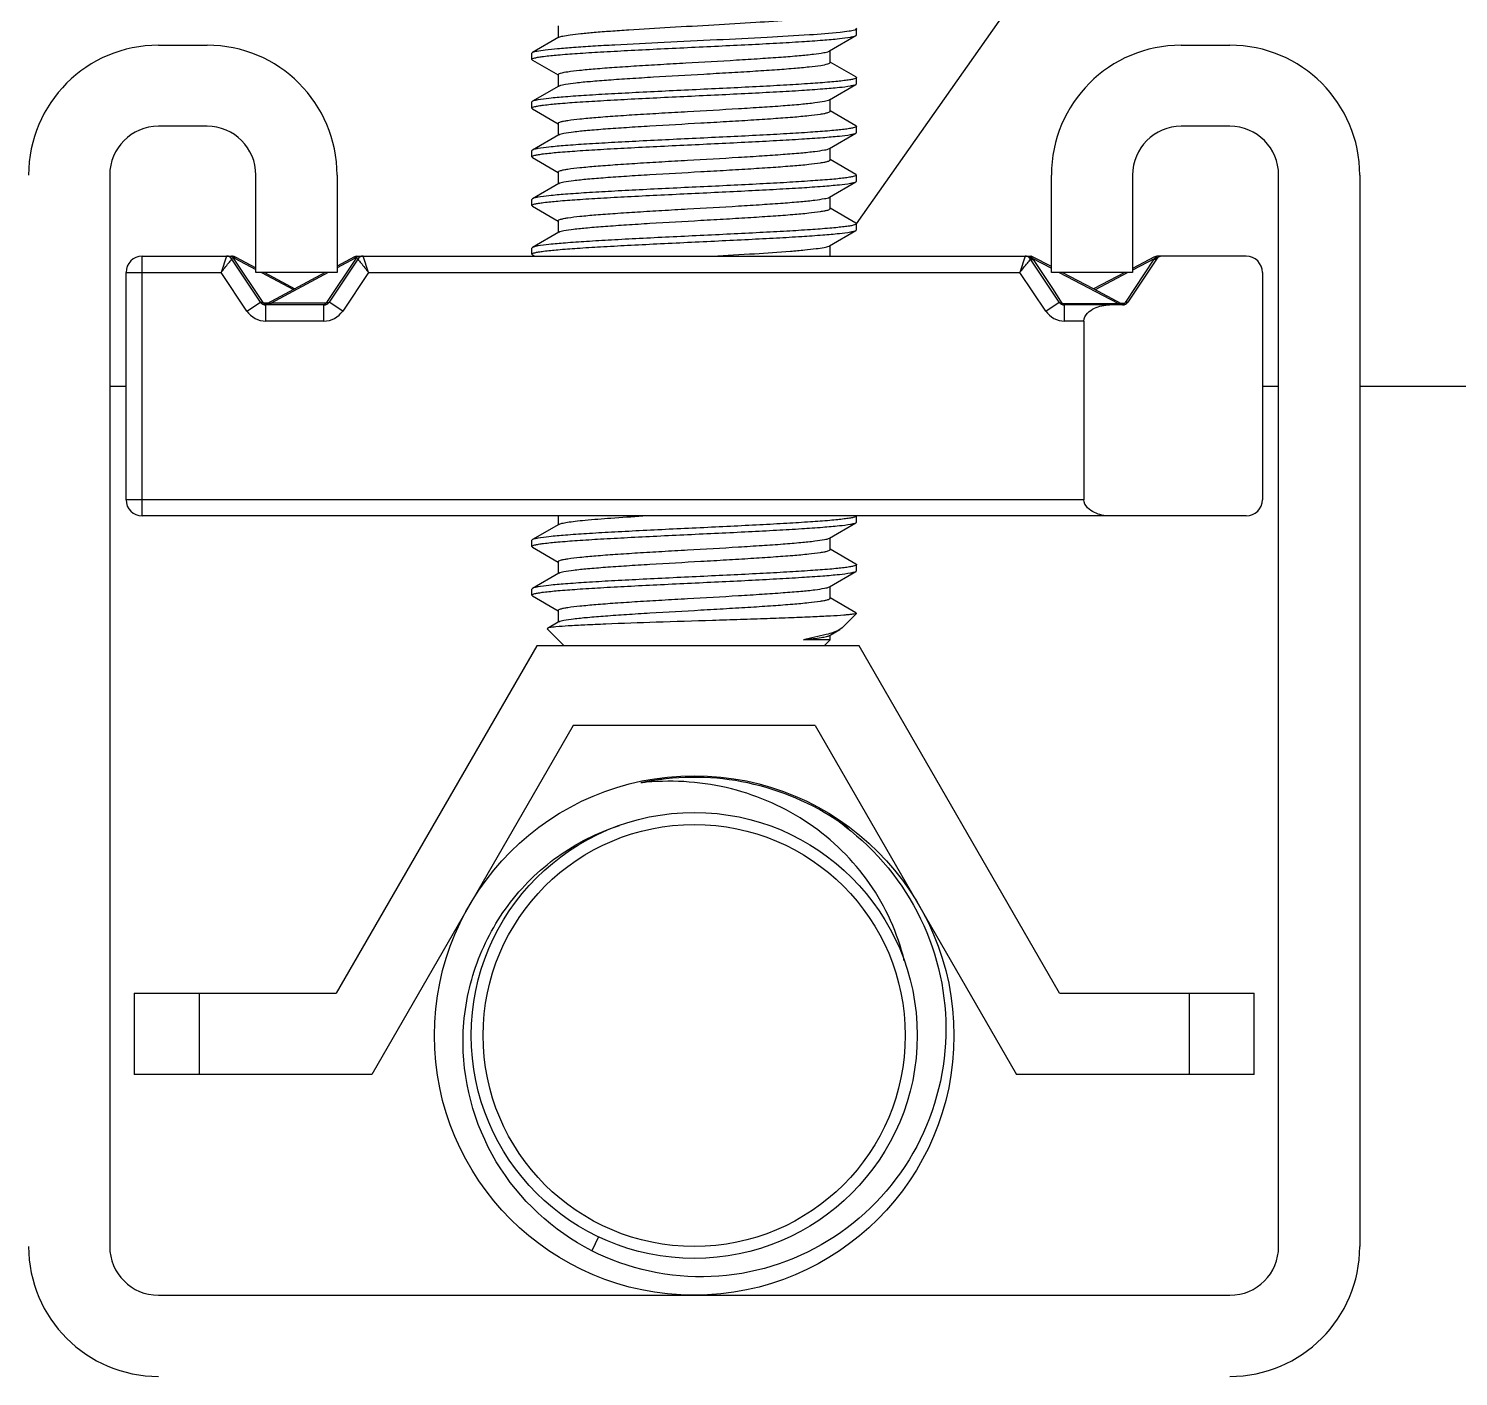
# Model space of a CAD drawing. Extents: x 69728788 to 150676229, y 20333219 to 43663798.
# Drawn here: x 75263848.4 to 75264216.7, y 20698937.3 to 20699284.5 of the extents above; entities that cross this region are included whole.
import ezdxf

# ---------------------------------------------------------------- set-up
doc = ezdxf.new("R2010")
doc.units = 0
doc.header["$LTSCALE"] = 1000
doc.header["$MEASUREMENT"] = 0
doc.layers.get('0').update_dxf_attribs({"linetype": 'CONTINUOUS'})
doc.dimstyles.get("Standard").update_dxf_attribs({"dimtxt": 0.18, "dimasz": 0.18, "dimexe": 0.18, "dimexo": 0.0625, "dimgap": 0.09, "dimtad": 0, "dimtih": 1, "dimtoh": 1, "dimdec": 4, "dimzin": 0, "dimdsep": 46, "dimtxsty": 'Standard', "dimcen": 0.09, "dimadec": 0, "dimazin": 0, "dimtfac": 1, "dimtdec": 4, "dimtofl": 0, "dimtmove": 0, "dimatfit": 3, "dimfxl": 1, "dimtolj": 1, "dimtzin": 0, "dimarcsym": 0})

# ---------------------------------------------------------------- blocks, each defined once
blk = doc.blocks.new('gfhhrryyfd')
at = {"linetype": 'Continuous'}
for p, q in [((3695039.4, -1750893.02), (3695039.4, -1750896.05)), ((3695116.12, -1750893.63), (3695116.26, -1750893.79)), ((3695039.57, -1750895.96), (3695032.77, -1750899.9)), ((3695109.32, -1750899.48), (3695116.12, -1750895.53)), ((3695116.12, -1750895.53), (3695116.26, -1750895.36)), ((3695116.26, -1750895.36), (3695116.26, -1750893.79)), ((3695116.26, -1750895.36), (3695116.26, -1750893.79)), ((3694936.45, -1750897.97), (3694948.99, -1750897.97)), ((3695032.77, -1750899.9), (3695032.63, -1750900.06)), ((3695032.63, -1750901.63), (3695032.63, -1750900.06)), ((3695109.23, -1750899.53), (3695109.32, -1750899.48)), ((3695109.49, -1750902.42), (3695109.49, -1750899.39)), ((3695199.9, -1750897.97), (3695212.44, -1750897.97)), ((3695032.77, -1750901.8), (3695032.63, -1750901.63)), ((3695032.77, -1750901.8), (3695039.4, -1750905.66)), ((3695116.12, -1750906.17), (3695109.49, -1750902.33)), ((3695039.4, -1750905.56), (3695039.4, -1750908.6)), ((3695109.32, -1750912.03), (3695116.12, -1750908.07)), ((3695116.12, -1750906.17), (3695116.26, -1750906.34)), ((3695116.12, -1750908.07), (3695116.26, -1750907.91)), ((3695116.26, -1750907.91), (3695116.26, -1750906.34)), ((3695116.26, -1750907.91), (3695116.26, -1750906.34)), ((3695116.26, -1750906.34), (3695116.26, -1750906.36)), ((3695039.57, -1750908.5), (3695032.77, -1750912.44)), ((3695039.57, -1750908.5), (3695039.75, -1750908.42)), ((3695109.49, -1750914.97), (3695109.49, -1750911.93)), ((3695032.77, -1750912.44), (3695032.63, -1750912.61)), ((3695032.63, -1750914.18), (3695032.63, -1750912.61)), ((3695032.63, -1750914.18), (3695032.63, -1750912.61)), ((3695032.77, -1750914.34), (3695032.63, -1750914.18)), ((3695032.77, -1750914.34), (3695039.4, -1750918.2)), ((3695116.12, -1750918.72), (3695109.49, -1750914.87)), ((3694948.99, -1750918.88), (3694936.45, -1750918.88)), ((3695039.4, -1750918.11), (3695039.4, -1750921.14)), ((3695116.12, -1750918.72), (3695116.26, -1750918.88)), ((3695116.26, -1750920.45), (3695116.26, -1750918.88)), ((3695116.26, -1750920.45), (3695116.26, -1750918.88)), ((3695116.26, -1750918.88), (3695116.26, -1750918.9)), ((3695212.44, -1750918.88), (3695199.9, -1750918.88)), ((3695039.57, -1750921.05), (3695032.77, -1750924.99)), ((3695109.32, -1750924.57), (3695116.12, -1750920.62)), ((3695116.12, -1750920.62), (3695116.26, -1750920.45)), ((3695032.77, -1750924.99), (3695032.63, -1750925.15)), ((3695032.63, -1750926.72), (3695032.63, -1750925.15)), ((3695032.63, -1750926.72), (3695032.63, -1750925.15)), ((3695032.77, -1750926.89), (3695032.63, -1750926.72)), ((3695109.49, -1750927.51), (3695109.49, -1750924.48)), ((3695032.77, -1750926.89), (3695039.4, -1750930.75)), ((3695116.12, -1750931.26), (3695109.49, -1750927.42)), ((3694923.9, -1750931.43), (3694923.9, -1751207.42)), ((3694961.54, -1750956.52), (3694961.54, -1750931.43)), ((3694982.45, -1750931.43), (3694982.45, -1750956.52)), ((3695039.57, -1750933.59), (3695032.77, -1750937.53)), ((3695039.4, -1750930.65), (3695039.4, -1750933.69)), ((3695109.32, -1750937.12), (3695116.12, -1750933.16)), ((3695116.12, -1750931.26), (3695116.26, -1750931.43)), ((3695116.12, -1750933.16), (3695116.26, -1750933)), ((3695116.26, -1750933), (3695116.26, -1750931.43)), ((3695116.26, -1750933), (3695116.26, -1750931.43)), ((3695116.26, -1750931.43), (3695116.26, -1750931.45)), ((3695166.44, -1750956.52), (3695166.44, -1750931.43)), ((3695187.35, -1750931.43), (3695187.35, -1750956.52)), ((3695224.99, -1751207.42), (3695224.99, -1750931.43)), ((3695245.9, -1750931.43), (3695245.9, -1751207.42)), ((3695032.77, -1750937.53), (3695032.63, -1750937.7)), ((3695032.63, -1750939.27), (3695032.63, -1750937.7)), ((3695032.63, -1750939.27), (3695032.63, -1750937.7)), ((3695109.49, -1750940.06), (3695109.49, -1750937.02)), ((3695032.77, -1750939.43), (3695032.63, -1750939.27)), ((3695032.77, -1750939.43), (3695039.4, -1750943.29)), ((3695116.12, -1750943.81), (3695109.49, -1750939.96)), ((3695039.4, -1750943.2), (3695039.4, -1750946.23)), ((3695116.12, -1750943.81), (3695116.26, -1750943.97)), ((3695116.26, -1750945.54), (3695116.26, -1750943.97)), ((3695116.26, -1750945.54), (3695116.26, -1750943.97)), ((3695116.26, -1750943.97), (3695116.26, -1750943.99)), ((3695039.57, -1750946.14), (3695032.77, -1750950.08)), ((3695109.32, -1750949.66), (3695116.12, -1750945.71)), ((3695116.12, -1750945.71), (3695116.26, -1750945.54)), ((3694932.27, -1751019.24), (3694932.27, -1750952.34)), ((3694932.27, -1750952.34), (3694953.95, -1750952.34)), ((3694953.95, -1750952.34), (3694952.61, -1750956.52)), ((3694953.97, -1750952.34), (3694955.61, -1750952.34)), ((3694954.51, -1750952.34), (3694954.04, -1750952.34)), ((3694955.31, -1750952.34), (3694955.23, -1750952.34)), ((3694956.02, -1750952.81), (3694956.2, -1750952.48)), ((3694956.2, -1750952.48), (3694961.54, -1750955.35)), ((3694986.95, -1750952.48), (3694982.45, -1750954.9)), ((3694986.95, -1750952.48), (3694987.13, -1750952.81)), ((3694987.54, -1750952.34), (3694989.17, -1750952.34)), ((3694989.17, -1750952.34), (3694988.73, -1750952.34)), ((3694989.2, -1750952.34), (3695161.03, -1750952.34)), ((3694990.54, -1750956.52), (3694989.2, -1750952.34)), ((3695032.77, -1750950.08), (3695032.63, -1750950.24)), ((3695032.63, -1750951.82), (3695032.63, -1750950.24)), ((3695032.63, -1750951.82), (3695032.63, -1750950.24)), ((3695032.77, -1750951.98), (3695032.63, -1750951.82)), ((3695032.77, -1750951.98), (3695033.38, -1750952.34)), ((3695109.17, -1750949.74), (3695109.32, -1750949.66)), ((3695109.49, -1750952.34), (3695109.49, -1750949.57)), ((3695159.7, -1750952.34), (3695158.35, -1750956.52)), ((3695161.43, -1750952.82), (3695161.63, -1750952.48)), ((3695166.44, -1750955.03), (3695161.62, -1750952.48)), ((3695193.04, -1750952.48), (3695187.35, -1750955.48)), ((3695194.82, -1750952.34), (3695193.62, -1750952.34)), ((3695194.51, -1750952.34), (3695193.65, -1750952.34)), ((3695193.77, -1750952.63), (3695194.22, -1750952.48)), ((3695216.63, -1750952.34), (3695194.94, -1750952.34)), ((3694962.71, -1750964.14), (3694955.34, -1750953.08)), ((3694955.73, -1750952.81), (3694963.34, -1750964.22)), ((3694955.73, -1750952.81), (3694956.02, -1750952.81)), ((3694955.93, -1750952.6), (3694956.01, -1750952.77)), ((3694956.02, -1750952.81), (3694961.54, -1750955.76)), ((3694979.81, -1750964.22), (3694987.42, -1750952.81)), ((3694987.81, -1750953.08), (3694980.43, -1750964.14)), ((3694987.13, -1750952.81), (3694982.45, -1750955.31)), ((3694987.13, -1750952.81), (3694987.42, -1750952.81)), ((3694987.22, -1750952.6), (3694987.14, -1750952.77)), ((3695160.98, -1750952.9), (3695160.92, -1750952.87)), ((3695161.03, -1750952.92), (3695160.98, -1750952.9)), ((3695168.46, -1750964.14), (3695161.09, -1750953.08)), ((3695161.28, -1750952.97), (3695161.53, -1750952.88)), ((3695161.44, -1750952.81), (3695161.49, -1750952.84)), ((3695161.49, -1750952.84), (3695161.53, -1750952.88)), ((3695161.53, -1750952.88), (3695166.44, -1750955.46)), ((3695161.73, -1750953.15), (3695166.7, -1750960.68)), ((3695193.55, -1750953.08), (3695186.18, -1750964.14)), ((3695193.08, -1750952.91), (3695187.35, -1750955.92)), ((3695187.94, -1750960.63), (3695192.9, -1750953.14)), ((3695193.08, -1750952.91), (3695193.21, -1750952.8)), ((3695193.33, -1750953), (3695193.08, -1750952.91)), ((3695193.3, -1750952.6), (3695193.23, -1750952.75)), ((3694928.08, -1750956.52), (3694928.08, -1751015.06)), ((3694928.08, -1750956.52), (3694952.61, -1750956.52)), ((3694959.24, -1750966.46), (3694952.61, -1750956.52)), ((3694982.45, -1750956.52), (3694961.54, -1750956.52)), ((3694962.95, -1750956.52), (3694971.19, -1750960.93)), ((3694963.73, -1750956.52), (3694971.57, -1750960.72)), ((3694979.42, -1750956.52), (3694964.38, -1750964.58)), ((3694980.2, -1750956.52), (3694965.48, -1750964.41)), ((3694990.54, -1750956.52), (3694983.91, -1750966.46)), ((3694990.54, -1750956.52), (3695158.35, -1750956.52)), ((3695164.98, -1750966.46), (3695158.35, -1750956.52)), ((3695187.35, -1750956.52), (3695166.44, -1750956.52)), ((3695168.46, -1750956.52), (3695183.55, -1750964.44)), ((3695177.32, -1750960.78), (3695169.26, -1750956.52)), ((3695185.39, -1750956.52), (3695177.32, -1750960.78)), ((3695186.18, -1750956.54), (3695177.72, -1750960.99)), ((3695220.81, -1750956.52), (3695220.81, -1751015.06)), ((3695166.7, -1750960.68), (3695168.82, -1750963.9)), ((3695184.52, -1750964.58), (3695177.32, -1750960.78)), ((3695185.79, -1750963.88), (3695187.94, -1750960.63)), ((3694959.24, -1750966.46), (3694962.71, -1750964.14)), ((3694964.7, -1750964.41), (3694963.69, -1750964.41)), ((3694964.11, -1750969.06), (3694964.11, -1750964.88)), ((3694979.04, -1750964.88), (3694964.11, -1750964.88)), ((3694964.77, -1750964.57), (3694964.63, -1750964.61)), ((3694965.09, -1750964.5), (3694964.77, -1750964.57)), ((3694965.48, -1750964.41), (3694965.09, -1750964.5)), ((3694979.46, -1750964.41), (3694965.48, -1750964.41)), ((3694979.04, -1750969.06), (3694979.04, -1750964.88)), ((3694983.91, -1750966.46), (3694980.43, -1750964.14)), ((3695164.98, -1750966.46), (3695168.46, -1750964.14)), ((3695168.82, -1750963.9), (3695169.09, -1750964.3)), ((3695169.44, -1750964.49), (3695183.55, -1750964.44)), ((3695169.85, -1750969.06), (3695169.85, -1750964.88)), ((3695184.79, -1750964.88), (3695169.85, -1750964.88)), ((3695183.55, -1750964.44), (3695183.94, -1750964.53)), ((3695183.94, -1750964.53), (3695184.05, -1750964.56)), ((3695184.05, -1750964.56), (3695184.27, -1750964.61)), ((3695184.24, -1750964.43), (3695185.19, -1750964.44)), ((3695184.39, -1750964.73), (3695184.27, -1750964.61)), ((3695185.08, -1750964.68), (3695185.19, -1750964.44)), ((3695185.54, -1750964.25), (3695185.69, -1750964.03)), ((3695185.82, -1750964.28), (3695185.54, -1750964.25)), ((3695185.69, -1750964.03), (3695185.79, -1750963.88)), ((3694979.04, -1750969.06), (3694964.11, -1750969.06)), ((3695174.81, -1750969.06), (3695169.85, -1750969.06)), ((3695174.81, -1750969.06), (3695174.81, -1751015.06)), ((3694923.9, -1750985.79), (3694928.08, -1750985.79)), ((3695220.81, -1750985.79), (3695224.99, -1750985.79)), ((3695245.9, -1750985.79), (3695714.26, -1750985.79)), ((3695174.81, -1751015.06), (3694928.08, -1751015.06)), ((3695216.63, -1751019.24), (3694932.27, -1751019.24)), ((3695039.57, -1751021.41), (3695032.77, -1751025.35)), ((3695039.4, -1751019.24), (3695039.4, -1751021.51)), ((3695109.32, -1751024.94), (3695116.12, -1751020.98)), ((3695116.12, -1751020.98), (3695116.26, -1751020.81)), ((3695116.26, -1751020.81), (3695116.26, -1751019.24)), ((3695116.26, -1751020.81), (3695116.26, -1751019.24)), ((3695032.77, -1751025.35), (3695032.63, -1751025.52)), ((3695032.63, -1751027.09), (3695032.63, -1751025.52)), ((3695032.63, -1751027.09), (3695032.63, -1751025.52)), ((3695109.49, -1751027.88), (3695109.49, -1751024.84)), ((3695032.77, -1751027.25), (3695032.63, -1751027.09)), ((3695032.77, -1751027.25), (3695039.4, -1751031.11)), ((3695116.12, -1751031.62), (3695109.49, -1751027.78)), ((3695039.4, -1751031.01), (3695039.4, -1751034.05)), ((3695109.32, -1751037.48), (3695116.12, -1751033.52)), ((3695116.12, -1751033.52), (3695116.26, -1751033.36)), ((3695116.26, -1751033.36), (3695116.26, -1751031.79)), ((3695116.26, -1751033.36), (3695116.26, -1751031.79)), ((3695116.26, -1751031.79), (3695116.26, -1751031.81)), ((3695039.57, -1751033.95), (3695032.77, -1751037.9)), ((3695032.77, -1751037.9), (3695032.63, -1751038.06)), ((3695032.63, -1751039.63), (3695032.63, -1751038.06)), ((3695032.63, -1751039.63), (3695032.63, -1751038.06)), ((3695032.77, -1751039.8), (3695032.63, -1751039.63)), ((3695032.77, -1751039.8), (3695039.4, -1751043.66)), ((3695109.49, -1751040.42), (3695109.49, -1751037.38)), ((3695116.12, -1751044.17), (3695109.49, -1751040.32)), ((3695039.4, -1751043.56), (3695039.4, -1751046.6)), ((3695112.53, -1751048.07), (3695116.26, -1751044.33)), ((3695116.12, -1751044.17), (3695116.26, -1751044.33)), ((3695116.26, -1751044.33), (3695116.23, -1751044.36)), ((3695036.65, -1751048.2), (3695036.6, -1751048.31)), ((3695040.99, -1751052.7), (3695036.6, -1751048.31)), ((3695039.4, -1751046.6), (3695036.65, -1751048.2)), ((3695039.57, -1751046.5), (3695039.4, -1751046.6)), ((3695112.53, -1751048.07), (3695111.94, -1751048.5)), ((3695109.49, -1751051.11), (3695102.56, -1751051.11)), ((3695107.9, -1751052.7), (3695109.49, -1751051.11)), ((3695109.32, -1751050.03), (3695109.49, -1751049.93)), ((3695109.49, -1751049.93), (3695111.94, -1751048.5)), ((3695109.49, -1751051.11), (3695109.49, -1751049.93)), ((3695033.91, -1751052.7), (3694982.24, -1751142.19)), ((3695116.91, -1751052.7), (3695033.91, -1751052.7)), ((3695168.58, -1751142.19), (3695116.91, -1751052.7)), ((3695043.3, -1751073.26), (3694991.43, -1751163.1)), ((3695105.59, -1751073.26), (3695043.3, -1751073.26)), ((3695105.59, -1751073.26), (3695157.46, -1751163.1)), ((3695113.06, -1751099.02), (3695113.2, -1751099.12)), ((3695113.2, -1751099.12), (3695113.27, -1751099.18)), ((3695114.06, -1751099.66), (3695114.16, -1751099.73)), ((3694930.18, -1751142.19), (3694930.18, -1751163.1)), ((3694930.18, -1751142.19), (3694982.24, -1751142.19)), ((3694946.9, -1751142.19), (3694946.9, -1751163.1)), ((3695168.58, -1751142.19), (3695218.72, -1751142.19)), ((3695201.99, -1751163.1), (3695201.99, -1751142.19)), ((3695218.72, -1751163.1), (3695218.72, -1751142.19)), ((3694991.43, -1751163.1), (3694930.18, -1751163.1)), ((3695218.72, -1751163.1), (3695157.46, -1751163.1)), ((3695049.77, -1751204.93), (3695048.06, -1751208.52)), ((3694936.45, -1751219.97), (3694997.19, -1751219.97)), ((3694997.19, -1751219.97), (3695212.44, -1751219.97))]:
    blk.add_line(p, q, dxfattribs=at)
for radius in [66.91, 57.44, 54.36]:
    blk.add_circle((3695074.45, -1751153.06), radius, dxfattribs=at)
for centre, radius, start, end in [((3694936.45, -1750931.43), 33.45, 90, 180), ((3694948.99, -1750931.43), 33.45, 0, 90), ((3695199.9, -1750931.43), 33.45, 90, 180), ((3695212.44, -1750931.43), 33.45, 0, 90), ((3694936.45, -1750931.43), 12.55, 90, 180), ((3694948.99, -1750931.43), 12.55, 0, 90), ((3695199.9, -1750931.43), 12.55, 90, 180), ((3695212.44, -1750931.43), 12.55, 0, 90), ((3694932.27, -1750956.52), 4.18, 90, 180), ((3694953.95, -1750954.01), 1.67, 33.6901, 90), ((3694955.61, -1750953.59), 1.25, 61.8161, 90), ((3694955.11, -1750953.05), 0.935, 28.7138, 31.9), ((3694987.54, -1750953.59), 1.25, 90, 118.1839), ((3694988.04, -1750953.05), 0.935, 148.1081, 151.2843), ((3694989.2, -1750954.01), 1.67, 90, 146.3099), ((3695159.7, -1750956.15), 3.81, 80.5318, 90.0397), ((3695159.7, -1750954.01), 1.67, 33.6901, 90), ((3695159.9, -1750955.34), 2.97, 67.0808, 71.6139), ((3695160.48, -1750953.07), 0.982, 32.6852, 34.7374), ((3695160.37, -1750953.13), 1.11, 29.1761, 32.7458), ((3695194.94, -1750954.01), 1.67, 90, 146.3099), ((3695216.63, -1750956.52), 4.18, 0, 90), ((3694954.53, -1750953.32), 1.58, 18.7744, 20.2094), ((3694988.62, -1750953.32), 1.58, 159.7941, 161.2334), ((3695160.02, -1750955.04), 2.65, 62.2609, 67.0902), ((3695160.11, -1750954.87), 2.46, 61.176, 62.2111), ((3695160.17, -1750954.76), 2.34, 57.7436, 61.1962), ((3695160.48, -1750953.08), 0.987, 24.8124, 29.1852), ((3695160.58, -1750953.03), 0.872, 19.6457, 24.8196), ((3695160.68, -1750952.99), 0.767, 13.0088, 19.662), ((3695159.3, -1750954.75), 2.92, 33.3657, 39.9733), ((3695195.36, -1750954.77), 2.94, 140.7761, 146.4499), ((3695208.03, -1751001.63), 51.03, 106.6154, 106.8895), ((3695194.03, -1750953.04), 0.853, 160.2304, 163.9636), ((3695187.91, -1750934.2), 19.34, 286.6266, 287.6315), ((3694964.11, -1750963.21), 5.85, 213.6901, 270), ((3694964.11, -1750963.21), 1.67, 213.6901, 270), ((3694963.78, -1750963.47), 1.25, 219.7533, 298.1839), ((3694979.04, -1750963.21), 1.67, 270, 326.3099), ((3694979.04, -1750963.21), 5.85, 270, 326.3099), ((3694979.37, -1750963.47), 1.25, 274.2749, 313.9112), ((3695169.85, -1750963.21), 5.85, 213.6901, 270), ((3695169.85, -1750963.21), 1.67, 213.6901, 270), ((3695169.53, -1750963.47), 1.25, 242.3724, 264.9828), ((3695184.38, -1750964.11), 0.518, 256.9317, 262.7384), ((3695185.11, -1750963.48), 1.25, 242.1358, 297.4642), ((3695184.79, -1750963.21), 1.67, 270, 326.3099), ((3695184.44, -1750964.26), 0.756, 323.4647, 326.9897), ((3694932.27, -1751015.06), 4.18, 180, 270), ((3695216.63, -1751015.06), 4.18, 270, 0), ((3695074.45, -1751153.06), 66.49, 56.9142, 101.9142), ((3695074.39, -1751152.79), 66.22, 100.9605, 101.914), ((3695068.19, -1751153.53), 65.96, 95.2242, 96.5024), ((3695074.42, -1751152.97), 66.4, 99.6229, 100.9604), ((3695074.46, -1751153.19), 66.62, 96.4409, 99.6221), ((3695073.2, -1751151.89), 66.21, 54.7563, 55.46), ((3695074.6, -1751152.83), 66.22, 56.1178, 56.914), ((3695073.12, -1751152.01), 66.36, 52.9894, 54.7559), ((3695074.52, -1751152.94), 66.34, 55.3635, 56.1178), ((3695074.43, -1751153.08), 66.51, 53.431, 55.363), ((3694936.45, -1751207.42), 33.45, 180, 270), ((3694936.45, -1751207.42), 12.55, 180, 270), ((3695212.44, -1751207.42), 33.45, 270, 0), ((3695212.44, -1751207.42), 12.55, 270, 0)]:
    blk.add_arc(centre, radius, start, end, dxfattribs=at)
for points, knots in [([(3695039.57, -1750895.96), (3695039.88, -1750895.78), (3695040.87, -1750895.56), (3695042.74, -1750895.25), (3695045.46, -1750894.95), (3695048.92, -1750894.63), (3695053.05, -1750894.32), (3695059.56, -1750893.88), (3695068.45, -1750893.35), (3695079.35, -1750892.74), (3695089.74, -1750892.13), (3695098.55, -1750891.52), (3695103.76, -1750891.07), (3695105.93, -1750890.79)], [0, 0, 0, 0, 0.015918, 0.044768, 0.086031, 0.138698, 0.201427, 0.272595, 0.432694, 0.602452, 0.764307, 0.901529, 1, 1, 1, 1]), ([(3695032.63, -1750901.63), (3695032.63, -1750901.54), (3695032.95, -1750901.36), (3695033.49, -1750901.22), (3695034.46, -1750901.03), (3695036.42, -1750900.76), (3695039.75, -1750900.43), (3695044.64, -1750900.07), (3695050.62, -1750899.7), (3695057.47, -1750899.33), (3695064.93, -1750898.95), (3695072.75, -1750898.58), (3695080.62, -1750898.2), (3695088.27, -1750897.83), (3695095.42, -1750897.46), (3695101.8, -1750897.08), (3695107.19, -1750896.72), (3695111.38, -1750896.35), (3695114.06, -1750896.04), (3695115.49, -1750895.76), (3695115.96, -1750895.62), (3695116.12, -1750895.53)], [0, 0, 0, 0, 0.00322, 0.0104, 0.02191, 0.037724, 0.081755, 0.140991, 0.213309, 0.296091, 0.386332, 0.480756, 0.575929, 0.668382, 0.75476, 0.831926, 0.89708, 0.947873, 0.982513, 0.993416, 1, 1, 1, 1]), ([(3695112.02, -1750894.7), (3695109.41, -1750894.98), (3695103.13, -1750895.44), (3695092.55, -1750896.05), (3695080.06, -1750896.66), (3695066.98, -1750897.28), (3695056.34, -1750897.81), (3695048.56, -1750898.25), (3695043.66, -1750898.57), (3695039.57, -1750898.89), (3695036.39, -1750899.18), (3695034.24, -1750899.51), (3695033.1, -1750899.7), (3695032.77, -1750899.9)], [0, 0, 0, 0, 0.099084, 0.237374, 0.400417, 0.571145, 0.731654, 0.802733, 0.865141, 0.917241, 0.957682, 0.985448, 1, 1, 1, 1]), ([(3695115.78, -1750894.09), (3695115.32, -1750894.24), (3695114.06, -1750894.45), (3695112.8, -1750894.61), (3695112.02, -1750894.7)], [0, 0, 0, 0, 0.381874, 1, 1, 1, 1]), ([(3695116.26, -1750893.79), (3695116.26, -1750893.82), (3695116.16, -1750894), (3695115.94, -1750894.04), (3695115.78, -1750894.09)], [0, 0, 0, 0, 0.139134, 1, 1, 1, 1]), ([(3695039.4, -1750905.56), (3695039.4, -1750905.48), (3695039.64, -1750905.3), (3695040.44, -1750905.05), (3695042.26, -1750904.72), (3695045.21, -1750904.38), (3695049.22, -1750904.02), (3695054.12, -1750903.65), (3695059.74, -1750903.28), (3695065.89, -1750902.91), (3695074.48, -1750902.42), (3695083.02, -1750901.94), (3695091.21, -1750901.43), (3695096.59, -1750901.07), (3695101.19, -1750900.7), (3695104.86, -1750900.35), (3695107.42, -1750899.98), (3695108.79, -1750899.74), (3695109.23, -1750899.53)], [0, 0, 0, 0, 0.003482, 0.010642, 0.037446, 0.080513, 0.138446, 0.209238, 0.290402, 0.379073, 0.472115, 0.658103, 0.744468, 0.822278, 0.888788, 0.94167, 0.979112, 1, 1, 1, 1]), ([(3695039.75, -1750908.42), (3695040.23, -1750908.22), (3695041.65, -1750907.97), (3695044.3, -1750907.6), (3695048.02, -1750907.26), (3695052.66, -1750906.89), (3695058.07, -1750906.53), (3695066.23, -1750906.02), (3695074.73, -1750905.55), (3695083.27, -1750905.05), (3695089.36, -1750904.69), (3695094.93, -1750904.32), (3695099.78, -1750903.96), (3695103.75, -1750903.6), (3695106.67, -1750903.26), (3695108.47, -1750902.93), (3695109.25, -1750902.69), (3695109.49, -1750902.5), (3695109.49, -1750902.42)], [0, 0, 0, 0, 0.022346, 0.06101, 0.114819, 0.181948, 0.260071, 0.346467, 0.531818, 0.624293, 0.712309, 0.792791, 0.862932, 0.920298, 0.962926, 0.989453, 0.996544, 1, 1, 1, 1]), ([(3695032.63, -1750914.18), (3695032.63, -1750914.09), (3695032.95, -1750913.91), (3695033.49, -1750913.77), (3695034.46, -1750913.57), (3695036.42, -1750913.31), (3695039.75, -1750912.98), (3695044.64, -1750912.62), (3695050.62, -1750912.25), (3695057.47, -1750911.87), (3695064.93, -1750911.5), (3695072.75, -1750911.12), (3695080.62, -1750910.75), (3695088.27, -1750910.37), (3695095.42, -1750910), (3695101.8, -1750909.63), (3695107.19, -1750909.26), (3695111.38, -1750908.9), (3695114.06, -1750908.59), (3695115.49, -1750908.3), (3695115.96, -1750908.16), (3695116.12, -1750908.07)], [0, 0, 0, 0, 0.00322, 0.0104, 0.02191, 0.037724, 0.081754, 0.14099, 0.21331, 0.296094, 0.386335, 0.48076, 0.575932, 0.668386, 0.754762, 0.831926, 0.897079, 0.947872, 0.982513, 0.993416, 1, 1, 1, 1]), ([(3695116.26, -1750906.36), (3695116.24, -1750906.45), (3695115.9, -1750906.61), (3695115.32, -1750906.77), (3695114.31, -1750906.96), (3695112.98, -1750907.14), (3695111.29, -1750907.32), (3695108.39, -1750907.59), (3695104.02, -1750907.91), (3695098.03, -1750908.28), (3695091.17, -1750908.65), (3695083.72, -1750909.03), (3695075.93, -1750909.4), (3695068.08, -1750909.77), (3695060.47, -1750910.15), (3695053.36, -1750910.52), (3695047.01, -1750910.89), (3695041.65, -1750911.25), (3695037.49, -1750911.62), (3695034.82, -1750911.93), (3695033.4, -1750912.21), (3695032.93, -1750912.35), (3695032.77, -1750912.44)], [0, 0, 0, 0, 0.003586, 0.011204, 0.023126, 0.039313, 0.059647, 0.083957, 0.143613, 0.216161, 0.298989, 0.389113, 0.483287, 0.578107, 0.670147, 0.756086, 0.832829, 0.897612, 0.948117, 0.982576, 0.993432, 1, 1, 1, 1]), ([(3695039.4, -1750918.11), (3695039.4, -1750918.02), (3695039.65, -1750917.84), (3695040.12, -1750917.7), (3695040.92, -1750917.5), (3695042.55, -1750917.24), (3695045.31, -1750916.91), (3695049.37, -1750916.55), (3695054.34, -1750916.18), (3695060.03, -1750915.81), (3695066.24, -1750915.44), (3695074.91, -1750914.94), (3695083.5, -1750914.46), (3695091.7, -1750913.95), (3695097.07, -1750913.58), (3695101.61, -1750913.21), (3695105.2, -1750912.86), (3695107.64, -1750912.48), (3695108.94, -1750912.25), (3695109.32, -1750912.03)], [0, 0, 0, 0, 0.003515, 0.010772, 0.02225, 0.037963, 0.081623, 0.14032, 0.21199, 0.294071, 0.383622, 0.477423, 0.664258, 0.750574, 0.827954, 0.893625, 0.945254, 0.981055, 1, 1, 1, 1]), ([(3695039.57, -1750921.05), (3695039.96, -1750920.82), (3695041.26, -1750920.59), (3695043.7, -1750920.21), (3695047.29, -1750919.87), (3695051.83, -1750919.49), (3695057.2, -1750919.13), (3695065.4, -1750918.62), (3695073.99, -1750918.13), (3695082.66, -1750917.64), (3695088.87, -1750917.26), (3695094.56, -1750916.89), (3695099.53, -1750916.52), (3695103.59, -1750916.16), (3695106.34, -1750915.84), (3695107.97, -1750915.57), (3695108.77, -1750915.38), (3695109.24, -1750915.23), (3695109.49, -1750915.05), (3695109.49, -1750914.97)], [0, 0, 0, 0, 0.018976, 0.054803, 0.106452, 0.172137, 0.249523, 0.33584, 0.522662, 0.616452, 0.705988, 0.788055, 0.85971, 0.918396, 0.962046, 0.977753, 0.989231, 0.996484, 1, 1, 1, 1]), ([(3695116.26, -1750918.9), (3695116.24, -1750919), (3695115.9, -1750919.16), (3695115.32, -1750919.32), (3695114.31, -1750919.5), (3695112.98, -1750919.68), (3695111.29, -1750919.87), (3695108.39, -1750920.14), (3695104.02, -1750920.46), (3695098.03, -1750920.83), (3695091.18, -1750921.2), (3695083.72, -1750921.57), (3695075.93, -1750921.95), (3695068.08, -1750922.32), (3695060.47, -1750922.69), (3695053.36, -1750923.07), (3695047.01, -1750923.44), (3695041.65, -1750923.8), (3695037.49, -1750924.17), (3695034.82, -1750924.47), (3695033.4, -1750924.76), (3695032.93, -1750924.9), (3695032.77, -1750924.99)], [0, 0, 0, 0, 0.003585, 0.011201, 0.023122, 0.039308, 0.059642, 0.083951, 0.143606, 0.216151, 0.298977, 0.389102, 0.483275, 0.578097, 0.670138, 0.75608, 0.832826, 0.897611, 0.948117, 0.982576, 0.993432, 1, 1, 1, 1]), ([(3695032.63, -1750926.72), (3695032.63, -1750926.63), (3695032.95, -1750926.45), (3695033.49, -1750926.31), (3695034.46, -1750926.12), (3695036.42, -1750925.85), (3695039.75, -1750925.53), (3695044.64, -1750925.16), (3695050.62, -1750924.79), (3695057.47, -1750924.42), (3695064.93, -1750924.04), (3695072.75, -1750923.67), (3695080.62, -1750923.29), (3695088.27, -1750922.92), (3695095.42, -1750922.55), (3695101.8, -1750922.17), (3695107.19, -1750921.81), (3695111.38, -1750921.44), (3695114.06, -1750921.14), (3695115.49, -1750920.85), (3695115.96, -1750920.71), (3695116.12, -1750920.62)], [0, 0, 0, 0, 0.00322, 0.0104, 0.02191, 0.037725, 0.081755, 0.140991, 0.213311, 0.296097, 0.386338, 0.48076, 0.575931, 0.668384, 0.754761, 0.831924, 0.897077, 0.94787, 0.982513, 0.993416, 1, 1, 1, 1]), ([(3695039.4, -1750930.65), (3695039.4, -1750930.57), (3695039.65, -1750930.39), (3695040.12, -1750930.24), (3695040.92, -1750930.05), (3695042.55, -1750929.78), (3695045.31, -1750929.46), (3695049.37, -1750929.1), (3695054.34, -1750928.73), (3695060.03, -1750928.36), (3695066.24, -1750927.98), (3695074.91, -1750927.49), (3695083.5, -1750927), (3695091.7, -1750926.49), (3695097.07, -1750926.13), (3695101.61, -1750925.75), (3695105.2, -1750925.41), (3695107.64, -1750925.03), (3695108.94, -1750924.8), (3695109.32, -1750924.57)], [0, 0, 0, 0, 0.003516, 0.010771, 0.022251, 0.037963, 0.081622, 0.14032, 0.21199, 0.294071, 0.383622, 0.477423, 0.664258, 0.750575, 0.827954, 0.893625, 0.945255, 0.981055, 1, 1, 1, 1]), ([(3695039.57, -1750933.59), (3695039.96, -1750933.37), (3695041.26, -1750933.14), (3695043.7, -1750932.76), (3695047.29, -1750932.41), (3695051.83, -1750932.04), (3695057.2, -1750931.67), (3695065.4, -1750931.16), (3695073.99, -1750930.68), (3695082.66, -1750930.18), (3695088.87, -1750929.81), (3695094.56, -1750929.44), (3695099.53, -1750929.07), (3695103.59, -1750928.71), (3695106.34, -1750928.38), (3695107.97, -1750928.12), (3695108.77, -1750927.92), (3695109.24, -1750927.78), (3695109.49, -1750927.6), (3695109.49, -1750927.51)], [0, 0, 0, 0, 0.018976, 0.054802, 0.106452, 0.172137, 0.249523, 0.33584, 0.522661, 0.616451, 0.705987, 0.788054, 0.85971, 0.918396, 0.962045, 0.977753, 0.989231, 0.996484, 1, 1, 1, 1]), ([(3695032.63, -1750939.27), (3695032.63, -1750939.18), (3695032.95, -1750939), (3695033.49, -1750938.86), (3695034.46, -1750938.66), (3695036.42, -1750938.4), (3695039.75, -1750938.07), (3695044.64, -1750937.71), (3695050.62, -1750937.34), (3695057.47, -1750936.96), (3695064.94, -1750936.59), (3695072.75, -1750936.21), (3695080.62, -1750935.84), (3695088.27, -1750935.46), (3695095.42, -1750935.09), (3695101.8, -1750934.72), (3695107.19, -1750934.35), (3695111.38, -1750933.99), (3695114.06, -1750933.68), (3695115.49, -1750933.39), (3695115.96, -1750933.25), (3695116.12, -1750933.16)], [0, 0, 0, 0, 0.00322, 0.0104, 0.021911, 0.037726, 0.081758, 0.140994, 0.213315, 0.2961, 0.386342, 0.480761, 0.575929, 0.668381, 0.754759, 0.831923, 0.897075, 0.947869, 0.982512, 0.993416, 1, 1, 1, 1]), ([(3695116.26, -1750931.45), (3695116.24, -1750931.55), (3695115.9, -1750931.7), (3695115.32, -1750931.86), (3695114.31, -1750932.05), (3695112.98, -1750932.23), (3695111.29, -1750932.42), (3695108.39, -1750932.68), (3695104.02, -1750933), (3695098.03, -1750933.37), (3695091.17, -1750933.75), (3695083.72, -1750934.12), (3695075.93, -1750934.49), (3695068.08, -1750934.87), (3695060.47, -1750935.24), (3695053.36, -1750935.61), (3695047.01, -1750935.98), (3695041.65, -1750936.35), (3695037.49, -1750936.71), (3695034.82, -1750937.02), (3695033.4, -1750937.3), (3695032.93, -1750937.44), (3695032.77, -1750937.53)], [0, 0, 0, 0, 0.003585, 0.011203, 0.023125, 0.039313, 0.059647, 0.083957, 0.143613, 0.216157, 0.298984, 0.389108, 0.48328, 0.578099, 0.670138, 0.756081, 0.832827, 0.897612, 0.948117, 0.982575, 0.993432, 1, 1, 1, 1]), ([(3695039.4, -1750943.2), (3695039.4, -1750943.11), (3695039.65, -1750942.93), (3695040.12, -1750942.79), (3695040.92, -1750942.59), (3695042.55, -1750942.33), (3695045.31, -1750942), (3695049.37, -1750941.64), (3695054.34, -1750941.27), (3695060.03, -1750940.9), (3695066.24, -1750940.53), (3695074.91, -1750940.03), (3695083.5, -1750939.55), (3695091.7, -1750939.04), (3695097.07, -1750938.67), (3695101.61, -1750938.3), (3695105.2, -1750937.96), (3695107.64, -1750937.57), (3695108.94, -1750937.34), (3695109.32, -1750937.12)], [0, 0, 0, 0, 0.003517, 0.010771, 0.022252, 0.037962, 0.081622, 0.14032, 0.211989, 0.294071, 0.383621, 0.477423, 0.664258, 0.750574, 0.827954, 0.893625, 0.945254, 0.981055, 1, 1, 1, 1]), ([(3695039.57, -1750946.14), (3695039.96, -1750945.91), (3695041.26, -1750945.68), (3695043.7, -1750945.3), (3695047.29, -1750944.96), (3695051.83, -1750944.59), (3695057.2, -1750944.22), (3695065.4, -1750943.71), (3695073.99, -1750943.22), (3695082.66, -1750942.73), (3695088.87, -1750942.35), (3695094.56, -1750941.98), (3695099.53, -1750941.62), (3695103.59, -1750941.25), (3695106.34, -1750940.93), (3695107.97, -1750940.66), (3695108.77, -1750940.47), (3695109.24, -1750940.33), (3695109.49, -1750940.14), (3695109.49, -1750940.06)], [0, 0, 0, 0, 0.018976, 0.054803, 0.106452, 0.172137, 0.249523, 0.33584, 0.522661, 0.616451, 0.705987, 0.788054, 0.859709, 0.918395, 0.962045, 0.977755, 0.98923, 0.996486, 1, 1, 1, 1]), ([(3695116.26, -1750943.99), (3695116.24, -1750944.09), (3695115.9, -1750944.25), (3695115.32, -1750944.41), (3695114.31, -1750944.59), (3695112.98, -1750944.77), (3695111.29, -1750944.96), (3695108.39, -1750945.23), (3695104.02, -1750945.55), (3695098.02, -1750945.92), (3695091.17, -1750946.29), (3695083.72, -1750946.66), (3695075.93, -1750947.04), (3695068.08, -1750947.41), (3695060.47, -1750947.78), (3695053.36, -1750948.16), (3695047.01, -1750948.53), (3695041.65, -1750948.89), (3695037.49, -1750949.26), (3695034.82, -1750949.56), (3695033.4, -1750949.85), (3695032.93, -1750949.99), (3695032.77, -1750950.08)], [0, 0, 0, 0, 0.003588, 0.011209, 0.023134, 0.039325, 0.059662, 0.083974, 0.143632, 0.216179, 0.299007, 0.38913, 0.483299, 0.578112, 0.670147, 0.756087, 0.83283, 0.897612, 0.948116, 0.982576, 0.993432, 1, 1, 1, 1]), ([(3695032.63, -1750951.82), (3695032.63, -1750951.73), (3695032.95, -1750951.54), (3695033.49, -1750951.4), (3695034.46, -1750951.21), (3695036.42, -1750950.94), (3695039.75, -1750950.62), (3695044.64, -1750950.25), (3695050.62, -1750949.88), (3695057.47, -1750949.51), (3695064.93, -1750949.13), (3695072.75, -1750948.76), (3695080.62, -1750948.38), (3695088.27, -1750948.01), (3695095.42, -1750947.64), (3695101.8, -1750947.26), (3695107.19, -1750946.9), (3695111.38, -1750946.53), (3695114.06, -1750946.23), (3695115.49, -1750945.94), (3695115.96, -1750945.8), (3695116.12, -1750945.71)], [0, 0, 0, 0, 0.00322, 0.0104, 0.021911, 0.037726, 0.081758, 0.140994, 0.213313, 0.296096, 0.386337, 0.480758, 0.575925, 0.668376, 0.754755, 0.831922, 0.897075, 0.947869, 0.982512, 0.993416, 1, 1, 1, 1]), ([(3694955.47, -1750952.39), (3694955.45, -1750952.37), (3694955.4, -1750952.35), (3694955.34, -1750952.34), (3694955.31, -1750952.34)], [0, 0, 0, 0, 0.519543, 1, 1, 1, 1]), ([(3694955.73, -1750952.81), (3694955.72, -1750952.76), (3694955.66, -1750952.61), (3694955.56, -1750952.46), (3694955.47, -1750952.39)], [0, 0, 0, 0, 0.29815, 1, 1, 1, 1]), ([(3694987.42, -1750952.81), (3694987.43, -1750952.76), (3694987.49, -1750952.61), (3694987.59, -1750952.46), (3694987.68, -1750952.39)], [0, 0, 0, 0, 0.298151, 1, 1, 1, 1]), ([(3694987.68, -1750952.39), (3694987.7, -1750952.37), (3694987.75, -1750952.35), (3694987.81, -1750952.34), (3694987.84, -1750952.34)], [0, 0, 0, 0, 0.519447, 1, 1, 1, 1]), ([(3695079.16, -1750952.34), (3695082.78, -1750952.13), (3695089.47, -1750951.73), (3695097.38, -1750951.2), (3695102.66, -1750950.75), (3695105.57, -1750950.44), (3695107.66, -1750950.13), (3695108.78, -1750949.9), (3695109.17, -1750949.74)], [0, 0, 0, 0, 0.36033, 0.666702, 0.789385, 0.887306, 0.95801, 1, 1, 1, 1]), ([(3695161.24, -1750952.35), (3695161.21, -1750952.35), (3695161.15, -1750952.36), (3695161.09, -1750952.38), (3695161.06, -1750952.39)], [0, 0, 0, 0, 0.48312, 1, 1, 1, 1]), ([(3695193.04, -1750952.48), (3695193.02, -1750952.5), (3695193.16, -1750952.62), (3695193.17, -1750952.72), (3695193.21, -1750952.8)], [0, 0, 0, 0, 0.259642, 1, 1, 1, 1]), ([(3695193.62, -1750952.34), (3695193.53, -1750952.34), (3695193.4, -1750952.44), (3695193.32, -1750952.56), (3695193.3, -1750952.6)], [0, 0, 0, 0, 0.684585, 1, 1, 1, 1]), ([(3695193.42, -1750952.35), (3695193.45, -1750952.35), (3695193.51, -1750952.36), (3695193.57, -1750952.38), (3695193.6, -1750952.39)], [0, 0, 0, 0, 0.483166, 1, 1, 1, 1]), ([(3694952.61, -1750956.52), (3694953.24, -1750955.72), (3694954.12, -1750954.54), (3694955.1, -1750953.45), (3694955.34, -1750953.08)], [0, 0, 0, 0, 0.698346, 1, 1, 1, 1]), ([(3694955.34, -1750953.08), (3694955.3, -1750953.02), (3694955.24, -1750952.73), (3694955.59, -1750952.78), (3694955.73, -1750952.81)], [0, 0, 0, 0, 0.346904, 1, 1, 1, 1]), ([(3694987.42, -1750952.81), (3694987.56, -1750952.78), (3694987.91, -1750952.73), (3694987.85, -1750953.02), (3694987.81, -1750953.08)], [0, 0, 0, 0, 0.652586, 1, 1, 1, 1]), ([(3694987.81, -1750953.08), (3694988.05, -1750953.45), (3694989.03, -1750954.54), (3694989.91, -1750955.72), (3694990.54, -1750956.52)], [0, 0, 0, 0, 0.301655, 1, 1, 1, 1]), ([(3695158.35, -1750956.52), (3695158.99, -1750955.72), (3695159.86, -1750954.54), (3695160.85, -1750953.45), (3695161.09, -1750953.08)], [0, 0, 0, 0, 0.698346, 1, 1, 1, 1]), ([(3695160.97, -1750952.93), (3695161.02, -1750952.98), (3695161.15, -1750953), (3695161.25, -1750952.98), (3695161.28, -1750952.97)], [0, 0, 0, 0, 0.671481, 1, 1, 1, 1]), ([(3695161.44, -1750952.81), (3695161.41, -1750952.83), (3695161.27, -1750952.88), (3695161.13, -1750952.92), (3695161.03, -1750952.92)], [0, 0, 0, 0, 0.307942, 1, 1, 1, 1]), ([(3695161.22, -1750953.18), (3695161.26, -1750953.19), (3695161.43, -1750953.22), (3695161.6, -1750953.19), (3695161.73, -1750953.15)], [0, 0, 0, 0, 0.201666, 1, 1, 1, 1]), ([(3695193.41, -1750953.18), (3695193.38, -1750953.19), (3695193.21, -1750953.22), (3695193.04, -1750953.18), (3695192.9, -1750953.14)], [0, 0, 0, 0, 0.200998, 1, 1, 1, 1]), ([(3695193.65, -1750952.95), (3695193.6, -1750953), (3695193.47, -1750953.02), (3695193.36, -1750953), (3695193.33, -1750953)], [0, 0, 0, 0, 0.67298, 1, 1, 1, 1]), ([(3694962.85, -1750964.24), (3694962.82, -1750964.23), (3694962.77, -1750964.2), (3694962.73, -1750964.16), (3694962.71, -1750964.14)], [0, 0, 0, 0, 0.522211, 1, 1, 1, 1]), ([(3694963.34, -1750964.22), (3694963.29, -1750964.23), (3694963.13, -1750964.27), (3694962.96, -1750964.28), (3694962.85, -1750964.24)], [0, 0, 0, 0, 0.298572, 1, 1, 1, 1]), ([(3694965.48, -1750964.41), (3694965.45, -1750964.48), (3694965.38, -1750964.67), (3694965.2, -1750964.88), (3694965.06, -1750964.88)], [0, 0, 0, 0, 0.333363, 1, 1, 1, 1]), ([(3694979.46, -1750964.41), (3694979.44, -1750964.48), (3694979.36, -1750964.67), (3694979.19, -1750964.88), (3694979.04, -1750964.88)], [0, 0, 0, 0, 0.333363, 1, 1, 1, 1]), ([(3694979.81, -1750964.22), (3694979.88, -1750964.24), (3694980.08, -1750964.28), (3694980.36, -1750964.26), (3694980.43, -1750964.14)], [0, 0, 0, 0, 0.33351, 1, 1, 1, 1]), ([(3695168.46, -1750964.14), (3695168.48, -1750964.17), (3695168.65, -1750964.33), (3695168.91, -1750964.33), (3695169.09, -1750964.3)], [0, 0, 0, 0, 0.206816, 1, 1, 1, 1]), ([(3695169.85, -1750964.88), (3695169.81, -1750964.88), (3695169.61, -1750964.83), (3695169.5, -1750964.63), (3695169.44, -1750964.49)], [0, 0, 0, 0, 0.198838, 1, 1, 1, 1]), ([(3695174.81, -1750969.06), (3695174.81, -1750968.3), (3695175.61, -1750966.86), (3695177.45, -1750965.7), (3695179.42, -1750965.03), (3695180.78, -1750964.88), (3695181.44, -1750964.88)], [0, 0, 0, 0, 0.268529, 0.521802, 0.764472, 1, 1, 1, 1]), ([(3695183.98, -1750964.88), (3695183.93, -1750964.88), (3695183.72, -1750964.82), (3695183.61, -1750964.6), (3695183.55, -1750964.44)], [0, 0, 0, 0, 0.195592, 1, 1, 1, 1]), ([(3695184.32, -1750964.62), (3695184.35, -1750964.62), (3695184.39, -1750964.63), (3695184.55, -1750964.6), (3695184.52, -1750964.58)], [0, 0, 0, 0, 0.501408, 1, 1, 1, 1]), ([(3695181.44, -1751019.24), (3695180.78, -1751019.24), (3695179.42, -1751019.09), (3695177.45, -1751018.42), (3695175.61, -1751017.26), (3695174.81, -1751015.82), (3695174.81, -1751015.06)], [0, 0, 0, 0, 0.235531, 0.478205, 0.731471, 1, 1, 1, 1]), ([(3695032.63, -1751027.09), (3695032.63, -1751027), (3695032.95, -1751026.82), (3695033.49, -1751026.67), (3695034.46, -1751026.48), (3695036.42, -1751026.21), (3695039.75, -1751025.89), (3695044.64, -1751025.52), (3695050.62, -1751025.15), (3695057.47, -1751024.78), (3695064.94, -1751024.41), (3695072.75, -1751024.03), (3695080.62, -1751023.66), (3695088.27, -1751023.28), (3695095.42, -1751022.91), (3695101.8, -1751022.54), (3695107.19, -1751022.17), (3695111.38, -1751021.8), (3695114.06, -1751021.5), (3695115.49, -1751021.21), (3695115.96, -1751021.07), (3695116.12, -1751020.98)], [0, 0, 0, 0, 0.00322, 0.0104, 0.021911, 0.037726, 0.081758, 0.140994, 0.213315, 0.296099, 0.386341, 0.480761, 0.575928, 0.66838, 0.754758, 0.831923, 0.897075, 0.947869, 0.982512, 0.993416, 1, 1, 1, 1]), ([(3695116.26, -1751019.26), (3695116.24, -1751019.36), (3695115.9, -1751019.52), (3695115.32, -1751019.68), (3695114.31, -1751019.86), (3695112.98, -1751020.05), (3695111.29, -1751020.23), (3695108.39, -1751020.5), (3695104.02, -1751020.82), (3695098.02, -1751021.19), (3695091.17, -1751021.56), (3695083.72, -1751021.94), (3695075.93, -1751022.31), (3695068.08, -1751022.68), (3695060.47, -1751023.06), (3695053.36, -1751023.43), (3695047.01, -1751023.8), (3695041.65, -1751024.16), (3695037.49, -1751024.53), (3695034.82, -1751024.83), (3695033.4, -1751025.12), (3695032.93, -1751025.26), (3695032.77, -1751025.35)], [0, 0, 0, 0, 0.003588, 0.011208, 0.023132, 0.039323, 0.05966, 0.083972, 0.14363, 0.216176, 0.299003, 0.389126, 0.483297, 0.578112, 0.670148, 0.756088, 0.832832, 0.897614, 0.948118, 0.982576, 0.993432, 1, 1, 1, 1]), ([(3695039.57, -1751021.41), (3695039.81, -1751021.27), (3695040.56, -1751021.08), (3695041.96, -1751020.82), (3695043.96, -1751020.57), (3695047.69, -1751020.18), (3695053.5, -1751019.73), (3695058.44, -1751019.41), (3695061.18, -1751019.24)], [0, 0, 0, 0, 0.038163, 0.10417, 0.197373, 0.316251, 0.622193, 1, 1, 1, 1]), ([(3695039.4, -1751031.01), (3695039.4, -1751030.93), (3695039.65, -1751030.75), (3695040.12, -1751030.6), (3695040.92, -1751030.41), (3695042.55, -1751030.14), (3695045.31, -1751029.82), (3695049.37, -1751029.46), (3695054.34, -1751029.09), (3695060.03, -1751028.72), (3695066.24, -1751028.35), (3695074.91, -1751027.85), (3695083.5, -1751027.37), (3695091.7, -1751026.85), (3695097.07, -1751026.49), (3695101.61, -1751026.11), (3695105.2, -1751025.77), (3695107.64, -1751025.39), (3695108.94, -1751025.16), (3695109.32, -1751024.94)], [0, 0, 0, 0, 0.003516, 0.010771, 0.022251, 0.037963, 0.081622, 0.140321, 0.21199, 0.294072, 0.383623, 0.477425, 0.66426, 0.750577, 0.827956, 0.893627, 0.945256, 0.981055, 1, 1, 1, 1]), ([(3695039.57, -1751033.95), (3695039.96, -1751033.73), (3695041.26, -1751033.5), (3695043.7, -1751033.12), (3695047.29, -1751032.78), (3695051.83, -1751032.4), (3695057.2, -1751032.03), (3695065.4, -1751031.52), (3695073.99, -1751031.04), (3695082.66, -1751030.54), (3695088.87, -1751030.17), (3695094.56, -1751029.8), (3695099.53, -1751029.43), (3695103.59, -1751029.07), (3695106.34, -1751028.75), (3695107.97, -1751028.48), (3695108.77, -1751028.29), (3695109.24, -1751028.14), (3695109.49, -1751027.96), (3695109.49, -1751027.88)], [0, 0, 0, 0, 0.018976, 0.054802, 0.10645, 0.172134, 0.249519, 0.335835, 0.522655, 0.616444, 0.70598, 0.788047, 0.859703, 0.91839, 0.962041, 0.977751, 0.989229, 0.996485, 1, 1, 1, 1]), ([(3695032.63, -1751039.63), (3695032.63, -1751039.54), (3695032.95, -1751039.36), (3695033.49, -1751039.22), (3695034.46, -1751039.03), (3695036.42, -1751038.76), (3695039.75, -1751038.43), (3695044.64, -1751038.07), (3695050.62, -1751037.7), (3695057.47, -1751037.33), (3695064.93, -1751036.95), (3695072.75, -1751036.58), (3695080.62, -1751036.2), (3695088.27, -1751035.83), (3695095.42, -1751035.45), (3695101.8, -1751035.08), (3695107.19, -1751034.72), (3695111.38, -1751034.35), (3695114.06, -1751034.04), (3695115.49, -1751033.75), (3695115.96, -1751033.62), (3695116.12, -1751033.52)], [0, 0, 0, 0, 0.00322, 0.0104, 0.021911, 0.037726, 0.081758, 0.140994, 0.213312, 0.296095, 0.386336, 0.480757, 0.575924, 0.668375, 0.754754, 0.831922, 0.897076, 0.94787, 0.982512, 0.993416, 1, 1, 1, 1]), ([(3695116.26, -1751031.81), (3695116.24, -1751031.91), (3695115.9, -1751032.06), (3695115.32, -1751032.23), (3695114.31, -1751032.41), (3695112.98, -1751032.59), (3695111.29, -1751032.78), (3695108.39, -1751033.05), (3695104.02, -1751033.37), (3695098.02, -1751033.74), (3695091.17, -1751034.11), (3695083.72, -1751034.48), (3695075.93, -1751034.85), (3695068.08, -1751035.23), (3695060.47, -1751035.6), (3695053.36, -1751035.97), (3695047.01, -1751036.34), (3695041.65, -1751036.71), (3695037.49, -1751037.07), (3695034.82, -1751037.38), (3695033.4, -1751037.67), (3695032.93, -1751037.8), (3695032.77, -1751037.9)], [0, 0, 0, 0, 0.003588, 0.011209, 0.023134, 0.039324, 0.059662, 0.083974, 0.143632, 0.216179, 0.299008, 0.389132, 0.4833, 0.578112, 0.670148, 0.756087, 0.83283, 0.897612, 0.948116, 0.982575, 0.993432, 1, 1, 1, 1]), ([(3695039.4, -1751043.56), (3695039.4, -1751043.48), (3695039.65, -1751043.29), (3695040.12, -1751043.15), (3695040.92, -1751042.96), (3695042.55, -1751042.69), (3695045.31, -1751042.37), (3695049.37, -1751042), (3695054.34, -1751041.63), (3695060.03, -1751041.26), (3695066.24, -1751040.89), (3695074.91, -1751040.39), (3695083.5, -1751039.91), (3695091.7, -1751039.4), (3695097.07, -1751039.03), (3695101.61, -1751038.66), (3695105.2, -1751038.32), (3695107.64, -1751037.94), (3695108.94, -1751037.7), (3695109.32, -1751037.48)], [0, 0, 0, 0, 0.003516, 0.010771, 0.022251, 0.037963, 0.081622, 0.14032, 0.211989, 0.294071, 0.383621, 0.477423, 0.664258, 0.750574, 0.827954, 0.893625, 0.945254, 0.981055, 1, 1, 1, 1]), ([(3695039.57, -1751046.5), (3695039.96, -1751046.28), (3695041.26, -1751046.04), (3695043.7, -1751045.66), (3695047.29, -1751045.32), (3695051.83, -1751044.95), (3695057.2, -1751044.58), (3695065.4, -1751044.07), (3695073.99, -1751043.59), (3695082.66, -1751043.09), (3695088.87, -1751042.72), (3695094.56, -1751042.35), (3695099.53, -1751041.98), (3695103.59, -1751041.61), (3695106.34, -1751041.29), (3695107.97, -1751041.02), (3695108.77, -1751040.83), (3695109.24, -1751040.69), (3695109.49, -1751040.5), (3695109.49, -1751040.42)], [0, 0, 0, 0, 0.018976, 0.054803, 0.106452, 0.172137, 0.249523, 0.33584, 0.522662, 0.616451, 0.705988, 0.788055, 0.85971, 0.918396, 0.962045, 0.977754, 0.989231, 0.996485, 1, 1, 1, 1]), ([(3695116.23, -1751044.36), (3695116.13, -1751044.42), (3695115.79, -1751044.49), (3695115.13, -1751044.6), (3695114.15, -1751044.71), (3695112.25, -1751044.87), (3695109.16, -1751045.06), (3695104.66, -1751045.28), (3695099.23, -1751045.5), (3695093.02, -1751045.72), (3695086.24, -1751045.95), (3695076.72, -1751046.25), (3695065.15, -1751046.62), (3695054.19, -1751046.99), (3695046.64, -1751047.33), (3695042.36, -1751047.55), (3695039.28, -1751047.78), (3695037.63, -1751047.94), (3695037.03, -1751048.07)], [0, 0, 0, 0, 0.004521, 0.012961, 0.025337, 0.041576, 0.085186, 0.142522, 0.21184, 0.290971, 0.377381, 0.468257, 0.651262, 0.815293, 0.882867, 0.937432, 0.976969, 1, 1, 1, 1]), ([(3695037.03, -1751048.07), (3695036.99, -1751048.08), (3695036.86, -1751048.11), (3695036.73, -1751048.15), (3695036.65, -1751048.2)], [0, 0, 0, 0, 0.327761, 1, 1, 1, 1]), ([(3695111.94, -1751048.5), (3695110.87, -1751049.12), (3695107.7, -1751050.04), (3695104.54, -1751050.73), (3695102.56, -1751051.11)], [0, 0, 0, 0, 0.378609, 1, 1, 1, 1]), ([(3695102.56, -1751051.11), (3695103.42, -1751051.03), (3695104.94, -1751050.87), (3695106.94, -1751050.61), (3695108.34, -1751050.35), (3695109.08, -1751050.17), (3695109.32, -1751050.03)], [0, 0, 0, 0, 0.375937, 0.67081, 0.879434, 1, 1, 1, 1]), ([(3695128.57, -1751133.83), (3695126.89, -1751126.74), (3695120.72, -1751113.06), (3695104.75, -1751097.42), (3695084.36, -1751088.3), (3695069.46, -1751087.19), (3695062.18, -1751087.85)], [0, 0, 0, 0, 0.249705, 0.499631, 0.74973, 1, 1, 1, 1]), ([(3695014.93, -1751153.06), (3695015.1, -1751147.09), (3695017.27, -1751135.13), (3695025.74, -1751119.04), (3695038.68, -1751106.26), (3695049.54, -1751100.77), (3695055.22, -1751098.94)], [0, 0, 0, 0, 0.250031, 0.500035, 0.750022, 1, 1, 1, 1]), ([(3695113.27, -1751099.18), (3695121.44, -1751105.39), (3695135.05, -1751121.88), (3695139.53, -1751142.81), (3695139.26, -1751153.06)], [0, 0, 0, 0, 0.500074, 1, 1, 1, 1]), ([(3695048.06, -1751208.52), (3695038.08, -1751203.42), (3695020.59, -1751187.32), (3695014.62, -1751164.26), (3695014.93, -1751153.06)], [0, 0, 0, 0, 0.500109, 1, 1, 1, 1]), ([(3695139.26, -1751153.06), (3695138.99, -1751163.55), (3695133.13, -1751184.76), (3695110.31, -1751208.28), (3695078.98, -1751217.98), (3695057.4, -1751213.28), (3695048.06, -1751208.52)], [0, 0, 0, 0, 0.250101, 0.50014, 0.750107, 1, 1, 1, 1])]:
    blk.add_open_spline(points, degree=3, knots=knots, dxfattribs=at)
for points in [[(3694955.61, -1750952.34), (3694955.73, -1750952.34), (3694955.84, -1750952.45), (3694955.91, -1750952.55)], [(3694987.54, -1750952.34), (3694987.42, -1750952.34), (3694987.31, -1750952.45), (3694987.24, -1750952.55)], [(3695160.84, -1750952.51), (3695160.67, -1750952.46), (3695160.5, -1750952.42), (3695160.32, -1750952.39)], [(3695161.03, -1750952.34), (3695161.14, -1750952.34), (3695161.23, -1750952.42), (3695161.29, -1750952.51)], [(3695161.62, -1750952.48), (3695161.5, -1750952.42), (3695161.37, -1750952.35), (3695161.24, -1750952.35)], [(3695193.04, -1750952.48), (3695193.16, -1750952.42), (3695193.29, -1750952.35), (3695193.42, -1750952.35)], [(3694963.69, -1750964.41), (3694963.56, -1750964.41), (3694963.41, -1750964.33), (3694963.34, -1750964.22)], [(3694963.69, -1750964.41), (3694963.72, -1750964.52), (3694963.77, -1750964.62), (3694963.84, -1750964.72)], [(3694964.63, -1750964.61), (3694964.54, -1750964.71), (3694964.43, -1750964.8), (3694964.29, -1750964.85)], [(3694964.63, -1750964.61), (3694964.55, -1750964.63), (3694964.45, -1750964.63), (3694964.38, -1750964.58)], [(3694979.81, -1750964.22), (3694979.74, -1750964.33), (3694979.59, -1750964.41), (3694979.46, -1750964.41)], [(3695169.09, -1750964.3), (3695169.16, -1750964.41), (3695169.3, -1750964.49), (3695169.44, -1750964.49)], [(3695185.19, -1750964.44), (3695185.28, -1750964.44), (3695185.45, -1750964.38), (3695185.43, -1750964.29)], [(3695186.18, -1750964.14), (3695186.11, -1750964.24), (3695185.95, -1750964.28), (3695185.82, -1750964.28)], [(3695116.12, -1751031.62), (3695116.18, -1751031.66), (3695116.26, -1751031.72), (3695116.26, -1751031.79)]]:
    blk.add_open_spline(points, degree=3, dxfattribs=at)
blk.add_leader([(3695116.26, -1750943.97), (3695847.91, -1749904.8)], dimstyle='Standard', override={"dimgap": 20, "dimtad": 0})

msp = doc.modelspace()

# ---------------------------------------------------------------- block references
at = {"lineweight": -3, "xscale": 0.9999959468841553, "yscale": 0.9999959506094456, "zscale": 0.9999959495959999}
msp.add_blockref('gfhhrryyfd', (71568960.34, 22450171.07), dxfattribs=at)

doc.saveas('drawing.dxf')
